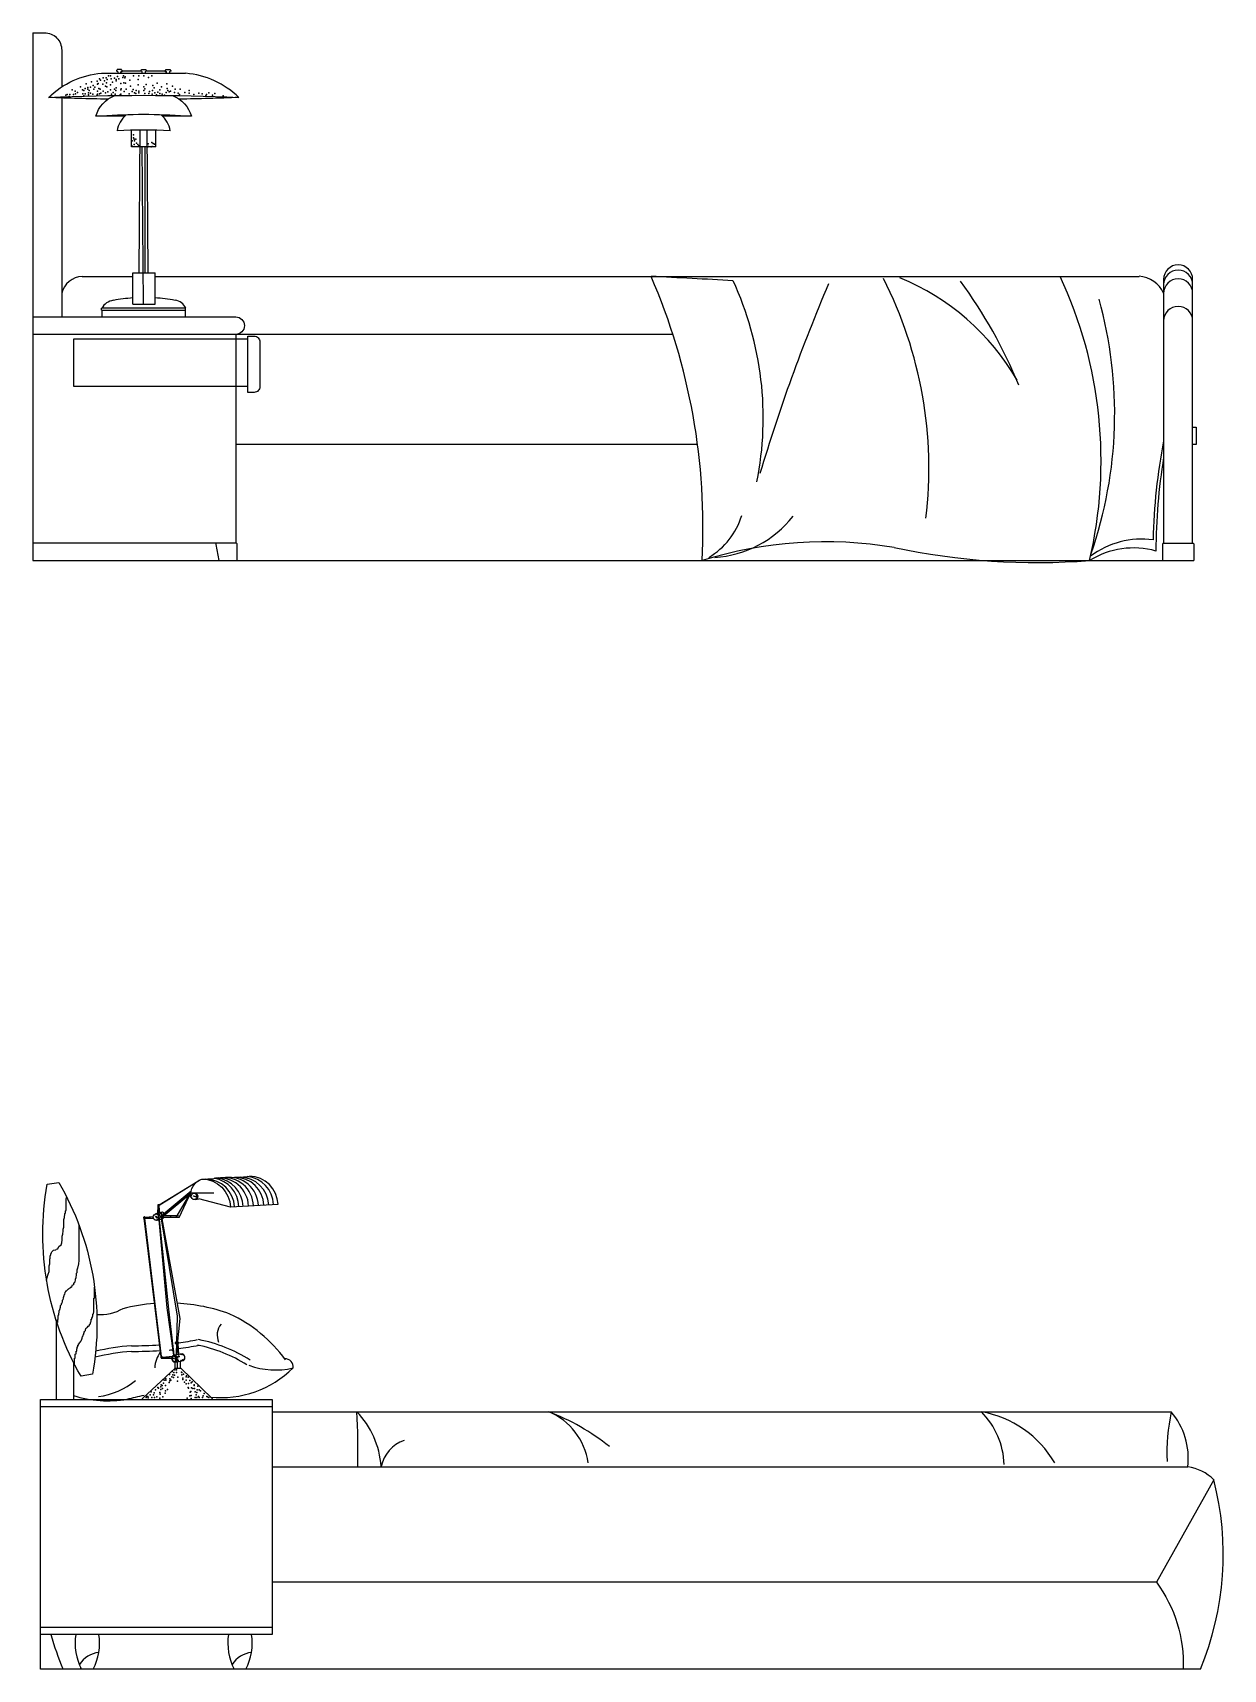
# Model space of a CAD drawing. Header units: inches. Extents: x 18.5 to 61, y 8.5 to 33.3.
# Drawn here: x 22.997 to 25.05, y 12.564 to 15.386 of the extents above; entities that cross this region are included whole.
import ezdxf

# ---------------------------------------------------------------- set-up
doc = ezdxf.new("R2010")
doc.units = ezdxf.units.IN
doc.header["$MEASUREMENT"] = 0
for name, color, linetype in [('02', 2, 'Continuous'), ('1', 1, 'Continuous'), ('4', 4, 'Continuous')]:
    doc.layers.add(name, color=color, linetype=linetype)

msp = doc.modelspace()

# ---------------------------------------------------------------- linework, layer by layer
at = {"layer": '02'}
for p, q in [((23.1676, 15.1888), (23.1676, 15.2176)), ((23.1808, 14.9717), (23.1825, 15.2179)), ((23.1962, 14.9717), (23.1943, 15.2179)), ((23.2095, 15.1888), (23.2095, 15.2176)), ((23.2095, 15.1888), (23.1676, 15.1888)), ((23.1882, 14.9177), (23.1857, 15.1888)), ((23.1913, 14.9717), (23.1913, 15.1888)), ((23.0826, 14.9658), (23.1697, 14.9658)), ((23.1697, 14.9717), (23.2082, 14.9717)), ((23.1697, 14.9177), (23.1697, 14.9717)), ((23.2082, 14.9177), (23.2082, 14.9717)), ((23.2082, 14.9658), (24.9049, 14.9658)), ((23.1161, 14.9073), (23.1161, 14.9107)), ((23.1697, 14.9177), (23.2082, 14.9177)), ((23.215, 13.3653), (23.2851, 13.4079)), ((23.2153, 13.3644), (23.2837, 13.4071)), ((23.2889, 13.4096), (23.3709, 13.4142)), ((23.2183, 13.3435), (23.2698, 13.3862)), ((23.2185, 13.3428), (23.2697, 13.3855)), ((23.2186, 13.3464), (23.2704, 13.389)), ((23.2448, 13.3435), (23.2698, 13.3862)), ((23.2498, 13.3435), (23.2698, 13.3862)), ((23.3097, 13.3855), (23.2697, 13.3855)), ((23.1907, 13.3437), (23.2052, 13.345)), ((23.2132, 13.3632), (23.2125, 13.3503)), ((23.2135, 13.3632), (23.2128, 13.3504)), ((23.2138, 13.3631), (23.2135, 13.3506)), ((23.2145, 13.3631), (23.2158, 13.3511)), ((23.2147, 13.3631), (23.2159, 13.3511)), ((23.2242, 13.347), (23.2486, 13.347)), ((23.4202, 13.3659), (23.3382, 13.3613)), ((23.189, 13.342), (23.2183, 13.1029)), ((23.1901, 13.3419), (23.2188, 13.1034)), ((23.1905, 13.3422), (23.2059, 13.3415)), ((23.1907, 13.3424), (23.2057, 13.3418)), ((23.1908, 13.3435), (23.2052, 13.3448)), ((23.1908, 13.3427), (23.2054, 13.3424)), ((23.2149, 13.3395), (23.2287, 13.1877)), ((23.2155, 13.3396), (23.2314, 13.1854)), ((23.2498, 13.3435), (23.2183, 13.3435)), ((23.219, 13.3407), (23.2463, 13.1729)), ((23.2199, 13.341), (23.2507, 13.169)), ((23.2287, 13.1877), (23.2402, 13.1057)), ((23.2314, 13.1854), (23.2408, 13.1059)), ((23.2463, 13.1729), (23.2445, 13.1066)), ((23.2507, 13.169), (23.2448, 13.1078)), ((23.2445, 13.1283), (23.2478, 13.1288)), ((23.2448, 13.1281), (23.2481, 13.1286)), ((23.2456, 13.1256), (23.2448, 13.1066)), ((23.2449, 13.1257), (23.2482, 13.1263)), ((23.2459, 13.1256), (23.2451, 13.1067)), ((23.2452, 13.1277), (23.2484, 13.1282)), ((23.2463, 13.1257), (23.2459, 13.1068)), ((23.247, 13.1258), (23.2486, 13.1073)), ((23.2472, 13.1259), (23.2487, 13.1073)), ((23.2191, 13.101), (23.2369, 13.1002)), ((23.2196, 13.1025), (23.2196, 13.1025)), ((23.2198, 13.1013), (23.2369, 13.1005)), ((23.2206, 13.1016), (23.237, 13.1012)), ((23.2208, 13.1027), (23.2386, 13.1044)), ((23.2208, 13.1025), (23.2384, 13.1042)), ((23.2431, 13.0837), (23.2431, 13.0939)), ((23.2467, 13.0837), (23.2467, 13.0946)), ((23.252, 13.0837), (23.252, 13.0957)), ((23.2426, 13.0837), (23.2524, 13.0837)), ((23.0104, 13.0174), (23.4104, 13.0174)), ((23.4104, 12.9136), (24.9889, 12.9136)), ((23.4104, 12.6364), (23.0104, 12.6364))]:
    msp.add_line(p, q, dxfattribs=at)
for points in [[(23.1491, 15.3159), (23.1491, 15.3182, -0.204461), (23.1513, 15.3193, 0.555281), (23.1506, 15.3213), (23.1506, 15.3222), (23.1427, 15.3222), (23.1427, 15.3213, 0.555281), (23.142, 15.3193, -0.204461), (23.1442, 15.3182), (23.1442, 15.3159)], [(23.1861, 15.3159), (23.1861, 15.3182, 0.204461), (23.1839, 15.3193, -0.555281), (23.1846, 15.3213), (23.1846, 15.3222), (23.1925, 15.3222), (23.1925, 15.3213, -0.555281), (23.1932, 15.3193, 0.204461), (23.191, 15.3182), (23.191, 15.3159)], [(23.2281, 15.3159), (23.2281, 15.3182, 0.204461), (23.2258, 15.3193, -0.555282), (23.2266, 15.3213), (23.2266, 15.3222), (23.2344, 15.3222), (23.2344, 15.3213, -0.555282), (23.2352, 15.3193, 0.204461), (23.2329, 15.3182), (23.2329, 15.3159)], [(23.0249, 15.2741, -0.178639), (23.1161, 15.3159), (23.2609, 15.3159)], [(23.2281, 15.3167, 0.094811), (23.2244, 15.3197), (23.1935, 15.3197)], [(23.1271, 15.2713, -0.005704), (23.0244, 15.2741, -0.023086), (23.3527, 15.2741, -0.005704), (23.25, 15.2713)], [(23.1557, 15.2419), (23.1059, 15.2419, -0.227544), (23.1387, 15.2776, -0.227544)], [(23.2383, 15.2776, -0.227544), (23.2711, 15.2419), (23.2213, 15.2419)], [(23.2708, 13.3783), (23.2695, 13.3786, -0.338972), (23.2889, 13.4096, -0.399625), (23.3382, 13.3613), (23.2835, 13.3752)], [(23.2251, 13.347, 0.283898), (23.2211, 13.3523), (23.2088, 13.3495)], [(23.2119, 13.3386), (23.2193, 13.3408, 0.10362), (23.2229, 13.3428)], [(23.207, 13.1949, 0.044338), (23.1525, 13.186, -0.147404), (23.1078, 13.1754)], [(23.4331, 13.0979, 0.124597), (23.3373, 13.1769, 0.075087), (23.246, 13.1954, 0.075087)], [(23.2441, 13.1281, 0.083661), (23.2438, 13.1281, 0.685038), (23.2439, 13.1256)], [(23.2442, 13.1253), (23.2479, 13.126, 0.641064), (23.2475, 13.1289), (23.244, 13.1284)], [(23.2418, 13.1049, 0.083661), (23.2407, 13.1047, 0.685038), (23.2417, 13.0947, 0.685038)], [(23.243, 13.0939), (23.2571, 13.0968, 0.641064), (23.2549, 13.1083), (23.2414, 13.106)], [(23.304, 13.0337, 0.223429), (23.4461, 13.0839, 0.471755), (23.4319, 13.0996)], [(23.2426, 13.0837), (23.1867, 13.0311, 0.414214), (23.1859, 13.0303), (23.1859, 13.0294)], [(23.3075, 13.0294), (23.3075, 13.0303, 0.414214), (23.3067, 13.0311), (23.2524, 13.0837)], [(23.0674, 13.0364, 0.117861), (23.16, 13.0301, -0.01814), (23.1894, 13.0369, -0.01814)], [(23.0498, 12.5644, -0.030464), (23.0293, 12.6236)], [(23.0797, 12.5672, 0.002963), (23.0798, 12.5644)]]:
    msp.add_lwpolyline(points, format="xyb", dxfattribs=at)
for points in [[(23.1837, 15.3197), (23.1527, 15.3197)], [(23.2609, 14.9107), (23.1161, 14.9107)], [(23.1161, 14.9073), (23.2609, 14.9073)], [(23.1166, 14.9073), (23.1166, 14.8958)], [(23.2609, 14.8958), (23.2609, 14.9107)], [(23.368, 14.7758), (23.0681, 14.7758), (23.0681, 14.8578), (23.368, 14.8578)], [(23.0211, 13.2345), (23.0211, 13.2346), (23.022, 13.2401), (23.0239, 13.2457), (23.0258, 13.2504), (23.0258, 13.2597), (23.0267, 13.2634), (23.0267, 13.2718), (23.0276, 13.2727), (23.0276, 13.2765), (23.0286, 13.2793), (23.0286, 13.2802), (23.0295, 13.283), (23.0304, 13.2839), (23.0332, 13.2867), (23.037, 13.2876), (23.0379, 13.2886), (23.0407, 13.2895), (23.0416, 13.2923), (23.0425, 13.2932), (23.0463, 13.296), (23.0472, 13.2998), (23.0472, 13.3007), (23.0481, 13.3035), (23.0481, 13.3109), (23.0491, 13.3147), (23.05, 13.3202), (23.05, 13.323), (23.0509, 13.3268), (23.0509, 13.3398), (23.0519, 13.3435), (23.0519, 13.3463), (23.0528, 13.3472), (23.0528, 13.35), (23.0537, 13.351), (23.0537, 13.3547), (23.0547, 13.3556), (23.0547, 13.3761), (23.0556, 13.3761), (23.0556, 13.378)], [(23.2743, 13.3808), (23.2781, 13.3796), (23.278, 13.3791), (23.2742, 13.3803), (23.2744, 13.3808)], [(23.278, 13.3743), (23.2835, 13.3752)], [(23.2095, 13.3458), (23.2119, 13.3427), (23.2116, 13.3424), (23.2091, 13.3455), (23.2095, 13.3458)], [(23.2133, 13.3632), (23.2146, 13.3631)], [(23.215, 13.3653), (23.2138, 13.3654)], [(23.077, 13.3301), (23.077, 13.2691), (23.0761, 13.2635), (23.0742, 13.256), (23.0733, 13.2523), (23.0733, 13.2476), (23.0724, 13.2467), (23.0724, 13.2439), (23.0714, 13.2402), (23.0714, 13.2393), (23.0705, 13.2365), (23.0705, 13.2355), (23.0696, 13.2327), (23.0696, 13.2318), (23.0686, 13.2309), (23.0686, 13.2299), (23.0677, 13.2299), (23.0677, 13.2271), (23.0649, 13.2262), (23.064, 13.2234), (23.063, 13.2225), (23.0621, 13.2225), (23.0621, 13.2216), (23.0612, 13.2216), (23.0603, 13.2206), (23.0593, 13.2197), (23.0584, 13.2197), (23.0575, 13.2188), (23.0565, 13.2178), (23.0556, 13.2169), (23.0547, 13.216), (23.0537, 13.216), (23.0537, 13.215), (23.0528, 13.2141), (23.0519, 13.2104), (23.0509, 13.2094), (23.0509, 13.2085), (23.05, 13.2048), (23.0491, 13.2011), (23.0481, 13.2001), (23.0481, 13.1983), (23.0472, 13.1955), (23.0463, 13.1945), (23.0463, 13.1927), (23.0453, 13.1918), (23.0444, 13.1908), (23.0444, 13.188), (23.0435, 13.1843), (23.0435, 13.1834), (23.0425, 13.1824), (23.0425, 13.1787), (23.0416, 13.1778), (23.0416, 13.175), (23.0407, 13.1741), (23.0407, 13.1675), (23.0397, 13.1666), (23.0397, 13.162), (23.039, 13.162)], [(23.1889, 13.342), (23.1902, 13.3419)], [(23.1905, 13.344), (23.1894, 13.3442)], [(23.0693, 13.0907), (23.0693, 13.1009), (23.0703, 13.1009), (23.0703, 13.1075), (23.0712, 13.1075), (23.0712, 13.1084), (23.0721, 13.1084), (23.0721, 13.1131), (23.0731, 13.1131), (23.0731, 13.1168), (23.074, 13.1168), (23.074, 13.1205), (23.0749, 13.1205), (23.0749, 13.1233), (23.0759, 13.1233), (23.0759, 13.1252), (23.0768, 13.1252), (23.0768, 13.1261), (23.0777, 13.1261), (23.0777, 13.128), (23.0787, 13.128), (23.0796, 13.1289), (23.0796, 13.1298), (23.0805, 13.1307), (23.0814, 13.1317), (23.0824, 13.1354), (23.0824, 13.1363), (23.0833, 13.1373), (23.0833, 13.1382), (23.0842, 13.1391), (23.0842, 13.141), (23.0852, 13.1419), (23.0852, 13.1438), (23.0861, 13.1447), (23.0861, 13.1466), (23.087, 13.1466), (23.087, 13.1475), (23.088, 13.1484), (23.088, 13.1503), (23.0889, 13.1512), (23.0889, 13.1522), (23.0898, 13.1531), (23.0908, 13.1531), (23.0917, 13.154), (23.0926, 13.1559), (23.0936, 13.1559), (23.0936, 13.1568), (23.0945, 13.1568), (23.0954, 13.1578), (23.0954, 13.1587), (23.0964, 13.1596), (23.0973, 13.1633), (23.0982, 13.1643), (23.0982, 13.168), (23.0992, 13.168), (23.0992, 13.1708), (23.1001, 13.1708), (23.1001, 13.1727), (23.101, 13.1727), (23.101, 13.1764), (23.102, 13.1773), (23.102, 13.1792), (23.1029, 13.1801), (23.1029, 13.2043), (23.1038, 13.2043), (23.1038, 13.2234)], [(23.2192, 13.1011), (23.2205, 13.1015)], [(23.2401, 13.1007), (23.2439, 13.0993), (23.2438, 13.0989), (23.24, 13.1002), (23.2402, 13.1007)]]:
    msp.add_lwpolyline(points, dxfattribs=at)
for points in [[(23.2131, 13.3632, 0.130303), (23.2135, 13.3632, 0.331854), (23.2142, 13.3651, 0.328319), (23.2137, 13.3654, 0.500332)], [(23.1888, 13.3421, 0.130303), (23.1891, 13.342, 0.331854), (23.1898, 13.3439, 0.328319), (23.1893, 13.3442, 0.500332)], [(23.244, 13.1253, 0.130303), (23.2445, 13.1254, 0.576801), (23.2447, 13.1282, 0.264517), (23.2438, 13.1284, 0.710752)], [(23.219, 13.101, 0.130303), (23.2194, 13.1011, 0.331854), (23.2192, 13.1033, 0.328319), (23.2186, 13.1034, 0.500332)], [(23.242, 13.0938, 0.130303), (23.2439, 13.0942, 0.576801), (23.244, 13.1054, 0.264517), (23.2404, 13.1058, 0.710752)]]:
    msp.add_lwpolyline(points, format="xyb", close=True, dxfattribs=at)
for centre in [(23.2763, 13.3798), (23.2105, 13.3441)]:
    msp.add_circle(centre, 0.00565, dxfattribs=at)
for centre, radius, start, end in [((23.1588, 15.3086), 0.0127, 119.1208, 140.2305), ((23.2492, 15.1684), 0.1479, 45.5945, 85.4316), ((23.1885, 14.2604), 0.9842, 85.7804, 94.2196), ((23.187, 15.2103), 0.0445, 130.1548, 171.8287), ((23.1901, 15.2103), 0.0445, 8.1713, 49.8452), ((23.1885, 14.4592), 0.7588, 86.5578, 93.4422), ((23.0847, 14.9272), 0.0386, 93.1922, 166.0012), ((23.0643, 14.5334), 1.0887, 356.9644, 23.3973), ((21.4809, -34.9702), 50.0027, 86.87736, 87.03942), ((23.6946, 14.7219), 0.5623, 348.671, 24.8618), ((23.8199, 14.6344), 0.7227, 353.2023, 26.9419), ((24.3351, 14.5792), 0.4151, 30.0107, 67.7177), ((23.9146, 14.4581), 0.8457, 22.2499, 36.2027), ((24.0867, 14.6477), 0.7527, 346.7967, 24.9959), ((24.9021, 14.9165), 0.0494, 23.9962, 86.8142), ((24.9723, 14.9515), 0.025, 0, 180), ((24.9723, 14.9365), 0.025, 0, 180), ((23.1895, 14.6311), 0.2981, 93.798, 100.2614), ((23.1895, 14.6311), 0.2981, 79.7386, 86.398), ((27.2169, 13.7402), 3.095, 156.9325, 163.3753), ((24.1275, 14.7289), 0.7354, 340.8688, 15.582), ((23.1405, 14.8967), 0.0281, 98.4064, 150.0209), ((23.2411, 14.9034), 0.0212, 20.3456, 85.9287), ((25.9653, 14.4878), 1.0365, 169.1774, 178.6837), ((25.9404, 14.4909), 1.0064, 170.6908, 179.9282), ((24.0961, 14.5919), 0.1295, 301.2467, 342.8023), ((24.1612, 14.6679), 0.1871, 273.7429, 321.7887), ((24.3641, 13.7953), 0.7129, 80.433, 107.3433), ((24.9097, 14.3651), 0.1477, 82.4667, 126.7483), ((24.7297, 15.6643), 1.1919, 258.0364, 274.3235), ((24.8954, 14.3542), 0.1433, 74.3607, 121.9546), ((23.2953, 13.3594), 0.0501, 2.62, 89.1762), ((23.3024, 13.3613), 0.0501, 0.9228, 81.157), ((23.3193, 13.3613), 0.0501, 2.0096, 97.716), ((23.3099, 13.3613), 0.0501, 1.4059, 83.743), ((23.3278, 13.3618), 0.0501, 2.0154, 97.6411), ((23.3363, 13.3623), 0.0501, 2.0212, 97.5649), ((23.3457, 13.3627), 0.0501, 2.0446, 89.8396), ((23.3542, 13.3627), 0.0501, 2.6306, 89.1762), ((23.3622, 13.3642), 0.0501, 1.5315, 84.5393), ((23.3702, 13.3642), 0.0501, 2.0446, 89.1762), ((23.2128, 13.3645), 0.00105, 300.7534, 34.996), ((23.2138, 13.3643), 0.00149, 302.2124, 40.8102), ((23.2227, 13.3445), 0.00454, 146.492, 201.5266), ((23.2326, 13.3451), 0.00275, 324.8716, 43.8406), ((23.1884, 13.3432), 0.000993, 300.7534, 34.996), ((23.1895, 13.3431), 0.00141, 300.6413, 96.6474), ((23.3464, 13.1404), 0.0311, 141.8486, 203.2325), ((23.1983, 12.7177), 0.4057, 94.4237, 103.1785), ((23.1718, 13.7008), 0.5786, 269.5712, 274.3558), ((23.2434, 13.1268), 0.0011, 315.8031, 109.8254), ((23.1718, 13.7008), 0.5884, 277.4426, 280.9344), ((23.1718, 13.7008), 0.5786, 277.6123, 280.9344), ((23.2339, 12.8793), 0.2484, 57.6744, 78.9535), ((23.2339, 12.8793), 0.2582, 57.6744, 78.9535), ((23.1983, 12.7177), 0.3959, 94.4237, 103.6768), ((23.1718, 13.7008), 0.5884, 269.5712, 274.3996), ((23.2573, 13.0819), 0.0496, 143.8256, 177.3514), ((23.2181, 13.102), 0.00109, 324.8773, 59.1199), ((23.2193, 13.1024), 0.00146, 324.571, 61.0928), ((23.2353, 13.1063), 0.00822, 45.6214, 108.0025), ((23.2387, 13.0993), 0.00538, 317.0855, 61.4366), ((23.4158, 13.2143), 0.1339, 250.0666, 283.0972), ((23.0946, 13.1576), 0.1241, 277.542, 309.9334), ((22.3553, 12.9375), 1.2028, 358.8801, 3.375), ((23.4498, 12.9049), 0.1484, 3.5443, 44.2346), ((23.8439, 12.905), 0.112, 7.9131, 67.3602), ((23.7498, 12.648), 0.3856, 51.1586, 69.1463), ((24.5367, 12.9127), 0.1357, 1.9043, 44.8247), ((24.6014, 12.8279), 0.1832, 30.3408, 80.0939), ((25.2792, 12.9386), 0.3263, 167.6533, 182.7628), ((23.658, 12.9009), 0.0615, 109.2631, 167.6798), ((23.1171, 12.5474), 0.0466, 97.2386, 147.0434), ((23.3803, 12.5474), 0.0466, 97.2386, 147.0434)]:
    msp.add_arc(centre, radius, start, end, dxfattribs=at)
for points in [[(23.2767, 13.3745), (23.277, 13.3746), (23.2774, 13.3747), (23.2783, 13.3751), (23.2789, 13.3756), (23.2795, 13.3767), (23.2798, 13.3773), (23.2802, 13.3787), (23.2803, 13.3794), (23.2801, 13.381), (23.2797, 13.3817), (23.2792, 13.3827), (23.2787, 13.3832), (23.2779, 13.384), (23.2775, 13.3843), (23.2768, 13.3845), (23.2765, 13.3846), (23.2762, 13.3846), (23.2762, 13.3846), (23.2762, 13.3846), (23.2762, 13.3846)], [(23.2106, 13.3388), (23.211, 13.3389), (23.2114, 13.339), (23.2122, 13.3393), (23.2128, 13.3398), (23.2135, 13.3409), (23.2138, 13.3414), (23.2143, 13.3428), (23.2145, 13.3435), (23.2143, 13.3451), (23.2141, 13.3459), (23.2136, 13.3469), (23.2131, 13.3474), (23.2124, 13.3482), (23.212, 13.3485), (23.2113, 13.3488), (23.211, 13.3489), (23.2107, 13.3489), (23.2107, 13.3489), (23.2107, 13.3489), (23.2107, 13.3489)], [(23.2439, 13.1256), (23.244, 13.1256), (23.2441, 13.1256), (23.2444, 13.1256), (23.2445, 13.1258), (23.2447, 13.126), (23.2448, 13.1262), (23.245, 13.1265), (23.245, 13.1267), (23.245, 13.1271), (23.2449, 13.1273), (23.2448, 13.1276), (23.2447, 13.1277), (23.2446, 13.1279), (23.2445, 13.128), (23.2443, 13.1281), (23.2442, 13.1281), (23.2441, 13.1281), (23.2441, 13.1281), (23.2441, 13.1281), (23.2441, 13.1281)], [(23.2417, 13.0947), (23.2421, 13.0947), (23.2425, 13.0949), (23.2434, 13.0952), (23.2441, 13.0956), (23.2448, 13.0967), (23.2451, 13.0973), (23.2456, 13.0987), (23.2457, 13.0994), (23.2456, 13.101), (23.2453, 13.1018), (23.2448, 13.1028), (23.2443, 13.1034), (23.2436, 13.1042), (23.2432, 13.1045), (23.2425, 13.1048), (23.2422, 13.1049), (23.2419, 13.1049), (23.2419, 13.1049), (23.2418, 13.1049), (23.2418, 13.1049)]]:
    msp.add_open_spline(points, degree=3, knots=[3.294068, 3.294068, 3.294068, 3.294068, 3.647859, 3.647859, 4.043866, 4.043866, 4.439873, 4.439873, 4.83588, 4.83588, 5.231886, 5.231886, 5.627893, 5.627893, 6.0239, 6.0239, 6.283185, 6.283185, 6.283185, 6.295262, 6.295262, 6.295262, 6.295262], dxfattribs=at)
for p in [(23.0798, 15.2926), (23.0892, 15.2979), (23.0967, 15.2917), (23.0987, 15.301), (23.1012, 15.295), (23.1045, 15.2917), (23.1081, 15.3021), (23.109, 15.2972), (23.1101, 15.2983), (23.1123, 15.3062), (23.1144, 15.3041), (23.1179, 15.2972), (23.1186, 15.3083), (23.1212, 15.3028), (23.1228, 15.2937), (23.1238, 15.3083), (23.1246, 15.2995), (23.1249, 15.2926), (23.1259, 15.3052), (23.128, 15.3115), (23.1311, 15.3115), (23.1312, 15.2961), (23.1324, 15.3061), (23.1346, 15.3006), (23.1385, 15.3073), (23.1413, 15.305), (23.1413, 15.3028), (23.1435, 15.3106), (23.1457, 15.3061), (23.1491, 15.2983), (23.1524, 15.3084), (23.1535, 15.3117), (23.1546, 15.2995), (23.1563, 15.3083), (23.1569, 15.3095), (23.1573, 15.2989), (23.1646, 15.3039), (23.1657, 15.2937), (23.1713, 15.3117), (23.1791, 15.305), (23.1793, 15.2958), (23.1802, 15.3117), (23.1887, 15.2926), (23.1891, 15.3117), (23.1929, 15.2968), (23.1969, 15.3084), (23.2025, 15.3117), (23.2045, 15.2947), (23.2118, 15.2989), (23.2191, 15.2926), (23.2285, 15.2979), (23.238, 15.2937), (23.0544, 15.2783), (23.0567, 15.2794), (23.06, 15.2761), (23.0611, 15.2794), (23.0652, 15.2874), (23.0678, 15.2794), (23.0704, 15.2853), (23.0711, 15.2806), (23.0745, 15.2828), (23.083, 15.2874), (23.0834, 15.2806), (23.0851, 15.2769), (23.0856, 15.2861), (23.0878, 15.2894), (23.0878, 15.2806), (23.0923, 15.2883), (23.0924, 15.2916), (23.0934, 15.2822), (23.0934, 15.279), (23.0945, 15.2861), (23.0967, 15.2817), (23.1008, 15.2801), (23.1029, 15.2885), (23.1081, 15.279), (23.109, 15.285), (23.1091, 15.2801), (23.1112, 15.2895), (23.1123, 15.2806), (23.1134, 15.2883), (23.1145, 15.2817), (23.119, 15.285), (23.1228, 15.2822), (23.1268, 15.2839), (23.1311, 15.2874), (23.1332, 15.2801), (23.1357, 15.2828), (23.1385, 15.2885), (23.1395, 15.2801), (23.1406, 15.2864), (23.1413, 15.2906), (23.1479, 15.279), (23.1489, 15.2874), (23.1489, 15.2801), (23.1497, 15.289), (23.1552, 15.2843), (23.1584, 15.2885), (23.1635, 15.2806), (23.1688, 15.2843), (23.1706, 15.2881), (23.173, 15.2822), (23.1751, 15.2811), (23.1758, 15.2861), (23.1804, 15.2853), (23.1804, 15.2822), (23.1891, 15.2861), (23.1906, 15.289), (23.1908, 15.2811), (23.1976, 15.2812), (23.1985, 15.2847), (23.2034, 15.2801), (23.2036, 15.2861), (23.2069, 15.2906), (23.208, 15.2821), (23.2107, 15.279), (23.2128, 15.2832), (23.2167, 15.2873), (23.2167, 15.2812), (23.2202, 15.2801), (23.2244, 15.278), (23.2272, 15.2829), (23.2292, 15.2894), (23.2303, 15.2861), (23.2326, 15.2839), (23.2348, 15.285), (23.2415, 15.2828), (23.2426, 15.2883), (23.2481, 15.2817), (23.2504, 15.2794), (23.2515, 15.2883), (23.2593, 15.2828), (23.2671, 15.2861), (23.2671, 15.2817), (23.2749, 15.2794), (23.2838, 15.2817), (23.2893, 15.2806), (23.2956, 15.2769), (23.2971, 15.2794), (23.3008, 15.2822), (23.3071, 15.278), (23.3113, 15.2811), (23.3259, 15.2769), (23.1709, 15.2098), (23.1686, 15.1995), (23.1686, 15.1905), (23.1709, 15.2046), (23.172, 15.2025), (23.1723, 15.1931), (23.173, 15.1994), (23.1751, 15.2025), (23.1762, 15.1952), (23.1783, 15.1931), (23.1803, 15.191), (23.1957, 15.1888), (23.1961, 15.1945), (23.1967, 15.1895), (23.2017, 15.1891), (23.2027, 15.1965), (23.2031, 15.1898), (23.2048, 15.1948), (23.2071, 15.1938), (23.2134, 13.3505), (23.2152, 13.3491), (23.218, 13.3503), (23.2195, 13.3504), (23.2195, 13.3481), (23.215, 13.3397), (23.2212, 13.342), (23.244, 13.1061), (23.2482, 13.0965), (23.2483, 13.1029), (23.2488, 13.1067), (23.2498, 13.1039), (23.2527, 13.1075), (23.253, 13.0969), (23.2549, 13.1072), (23.2558, 13.0977), (23.2588, 13.0999), (23.2267, 13.0649), (23.2333, 13.0729), (23.2338, 13.0654), (23.2353, 13.0628), (23.2373, 13.0685), (23.2379, 13.0776), (23.2387, 13.0723), (23.2401, 13.0677), (23.2404, 13.0763), (23.2419, 13.0717), (23.2421, 13.0805), (23.2449, 13.0807), (23.2454, 13.0763), (23.2472, 13.0681), (23.2538, 13.0767), (23.2542, 13.0723), (23.2543, 13.0763), (23.2559, 13.0662), (23.2562, 13.0642), (23.257, 13.0734), (23.2618, 13.0688), (23.2625, 13.0704), (23.2652, 13.0681), (23.1999, 13.0377), (23.2015, 13.0428), (23.2057, 13.0373), (23.2065, 13.0412), (23.209, 13.0462), (23.2128, 13.05), (23.214, 13.0488), (23.2167, 13.0414), (23.2172, 13.0387), (23.2181, 13.0511), (23.2181, 13.0469), (23.219, 13.055), (23.2203, 13.0538), (23.2209, 13.0483), (23.2228, 13.0575), (23.2241, 13.0626), (23.2258, 13.0402), (23.2261, 13.0447), (23.2264, 13.0538), (23.2266, 13.0626), (23.2297, 13.047), (23.2328, 13.0588), (23.2335, 13.0619), (23.2467, 13.0613), (23.2588, 13.0594), (23.2617, 13.0568), (23.2618, 13.0626), (23.2654, 13.0502), (23.2657, 13.0571), (23.2657, 13.0488), (23.2683, 13.0624), (23.2683, 13.0359), (23.2688, 13.0422), (23.2701, 13.0435), (23.2704, 13.0584), (23.2705, 13.0364), (23.2711, 13.0497), (23.2719, 13.06), (23.2731, 13.0482), (23.2756, 13.055), (23.2756, 13.0538), (23.2762, 13.0483), (23.2771, 13.0425), (23.279, 13.0373), (23.2803, 13.0414), (23.2806, 13.0462), (23.2817, 13.0524), (23.2844, 13.0462), (23.2863, 13.0442), (23.2914, 13.0359), (23.2927, 13.0398), (23.1928, 13.0332), (23.1938, 13.0345), (23.196, 13.0345), (23.1962, 13.0322), (23.2029, 13.0331), (23.2071, 13.0331), (23.2114, 13.0342), (23.2164, 13.032), (23.2215, 13.0344), (23.2637, 13.0317), (23.2705, 13.0311), (23.2776, 13.0331), (23.2803, 13.0331), (23.2831, 13.0345), (23.2845, 13.0331), (23.29, 13.0331), (23.2974, 13.0345), (23.2984, 13.0343), (23.3009, 13.0332)]:
    msp.add_point(p, dxfattribs=at)
at = {"layer": '1'}
msp.add_line((22.9973, 14.4758), (24.9993, 14.4758), dxfattribs=at)
msp.add_lwpolyline([(25.0108, 12.5644), (23.0104, 12.5644)], dxfattribs=at)
at = {"layer": '4'}
for p, q in [((22.9973, 15.3858), (22.9973, 14.4758)), ((24.1004, 14.8658), (22.9973, 14.8658)), ((24.1437, 14.6758), (23.3473, 14.6758)), ((23.348, 14.5058), (22.9973, 14.5058)), ((24.9453, 14.5034), (24.9453, 14.4754)), ((23.0374, 13.1668), (23.0374, 13.0294)), ((23.0674, 13.0937), (23.0674, 13.0294)), ((23.0104, 12.5644), (23.0104, 13.0294)), ((23.0104, 13.0294), (23.4104, 13.0294)), ((23.4104, 13.0294), (23.4104, 12.6244)), ((23.4104, 13.0084), (24.9604, 13.0084)), ((23.4104, 12.6244), (23.0104, 12.6244))]:
    msp.add_line(p, q, dxfattribs=at)
for points in [[(22.9973, 15.3858), (23.0173, 15.3858, -0.414214), (23.0473, 15.3558), (23.0473, 15.2923)], [(24.9973, 14.5058), (24.9973, 14.9606, 1), (24.9473, 14.9606), (24.9473, 14.5058)], [(22.9973, 14.8958), (23.3473, 14.8958, -1), (23.3473, 14.8658), (23.3473, 14.5058)], [(23.368, 14.8628), (23.379, 14.8628, -0.414214), (23.389, 14.8528), (23.389, 14.7758, -0.414214), (23.379, 14.7658), (23.368, 14.7658), (23.368, 14.8628)], [(23.3152, 14.5058, 0.465152), (23.3132, 14.5034), (23.318, 14.4758)], [(23.35, 14.4758), (23.35, 14.5038, 0.414214), (23.348, 14.5058)], [(24.9473, 14.5058), (24.9973, 14.5058, -0.414214), (24.9993, 14.5038), (24.9993, 14.4758)], [(25.0108, 12.5644, 0.162523), (25.0338, 12.891, 0.161236), (24.9889, 12.9136, 0.161236)], [(25.0338, 12.891), (24.9348, 12.7144, -0.17219), (24.9808, 12.5644)]]:
    msp.add_lwpolyline(points, format="xyb", dxfattribs=at)
for points in [[(23.0473, 15.2733), (23.0473, 14.8958)], [(24.9973, 14.7059), (25.0033, 14.7059), (25.0033, 14.6758), (24.9973, 14.6758)], [(24.9348, 12.7144), (23.4104, 12.7144)]]:
    msp.add_lwpolyline(points, dxfattribs=at)
msp.add_lwpolyline([(23.0806, 13.0695, -0.17849), (23.0223, 13.4005), (23.042, 13.4039, -0.17849), (23.1003, 13.073)], format="xyb", close=True, dxfattribs=at)
for centre, radius, start, end in [((24.9723, 14.889), 0.025, 0, 180), ((24.9473, 14.5038), 0.002, 90, 189.7824), ((24.8657, 12.9282), 0.1241, 353.2313, 40.2408), ((23.1688, 12.6098), 0.0985, 171.4719, 207.4528), ((23.014, 12.6098), 0.0985, 332.5472, 8.5281), ((23.4321, 12.6098), 0.0985, 171.4719, 207.4528), ((23.2773, 12.6098), 0.0985, 332.5472, 8.5281)]:
    msp.add_arc(centre, radius, start, end, dxfattribs=at)

doc.saveas('drawing.dxf')
